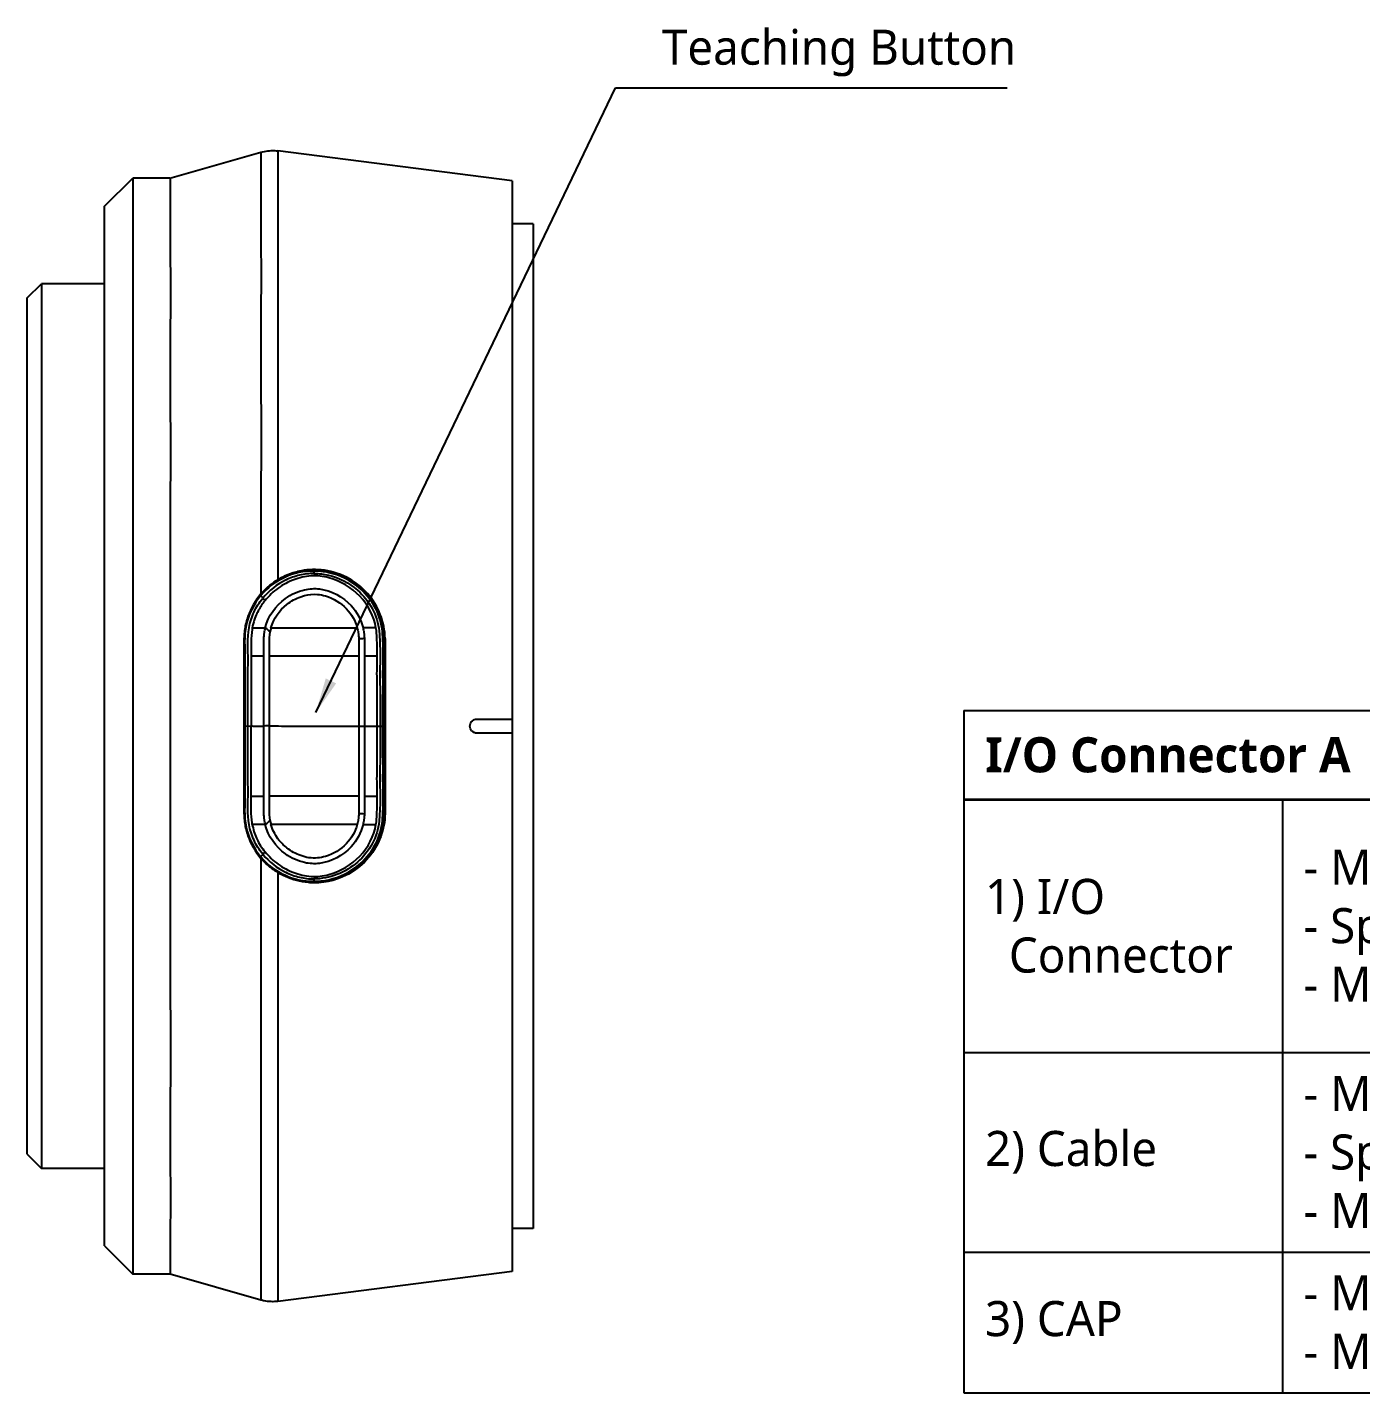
# Model space of a CAD drawing. Header units: millimetres. Extents: x 0 to 4378, y 0 to 2376.
# Drawn here: x 3601.5 to 3696.4, y 91.6 to 188.8 of the extents above; entities that cross this region are included whole.
import ezdxf

# ---------------------------------------------------------------- set-up
doc = ezdxf.new("R2010")
doc.units = ezdxf.units.MM
doc.header["$LTSCALE"] = 0.2
doc.styles.add('Rainbow-2.5 Style', font='malgunsl.ttf')
doc.dimstyles.new('Rainbow-2.5 Style$7', dxfattribs={"dimtxt": 2.5, "dimasz": 2.5, "dimexe": 1, "dimexo": 1, "dimgap": 1, "dimtad": 1, "dimdsep": 46, "dimtxsty": 'Rainbow-2.5 Style', "dimcen": 0, "dimclrd": 251, "dimclre": 251, "dimclrt": 7, "dimazin": 3, "dimtp": 0.1, "dimtm": 0.1, "dimtfac": 0.71, "dimtmove": 0, "dimatfit": 3, "dimfxl": 1, "dimlwd": -1, "dimlwe": -1, "dimarcsym": 1})

# ---------------------------------------------------------------- blocks, each defined once
blk = doc.blocks.new('*T130')
at = {"color": 251, "transparency": 16777216}
for p, q in [((0, 0), (101.383, 0)), ((0, 0), (0, -48.551)), ((101.383, 0), (101.383, -48.551)), ((0, -6.311), (101.383, -6.311)), ((0, -6.356), (101.383, -6.356)), ((22.661, -6.356), (22.661, -48.551)), ((0, -24.335), (101.383, -24.335)), ((0, -38.554), (101.383, -38.554)), ((0, -48.551), (101.383, -48.551))]:
    blk.add_line(p, q, dxfattribs=at)
at = {"transparency": 16777216, "char_height": 2.5, "attachment_point": 4, "style": 'Rainbow-2.5 Style'}
for s, insert, width in [('{\\fMalgun Gothic|b1|i0|c129|p50;\\C3;I/O Connector A}', (1.5, -3.167), 98.38341), ('- M12xP0.5 female circular connector, 12pin\\P- Spec : SW-10W-12(R)\\P- Maker : Sam Woo Electronics', (24.161, -15.334), 75.72229), ('1) I/O\\P  Connector', (1.5, -15.334), 19.66112), ('- M12xP0.5 male circular connector, 12pin\\P- Spec : SW-10W-12(P)\\P- Maker : Sam Woo Electronics', (24.161, -31.445), 75.72229), ('2) Cable', (1.5, -31.445), 19.66112), ('- M12 knurling cap\\P- Maker : Rainbow-Robotics', (24.161, -43.552), 75.72229), ('3) CAP', (1.5, -43.552), 19.66112)]:
    blk.add_mtext(s, dxfattribs=dict(at, insert=insert, width=width))
blk = doc.blocks.new('A$Ca39800c7')
for p, q in [((-25.848, 74.75), (-19.37, 76.601)), ((-18.166, 76.69), (-18.166, 76.69)), ((-1.5, 74.567), (-18.166, 76.69)), ((-30.5, 72.75), (-28.5, 74.75)), ((-28.5, 74.75), (-28.5, -3.25)), ((-25.848, 74.75), (-28.5, 74.75)), ((-1.5, 74.567), (-1.5, 36.25)), ((-30.5, -1.25), (-30.5, 72.75)), ((0, 71.5), (-1.5, 71.5)), ((0, 71.5), (0, 0)), ((-36, 66.225), (-35, 67.225)), ((-35, 67.225), (-35, 4.275)), ((-30.5, 67.225), (-35, 67.225)), ((-36, 5.275), (-36, 66.225)), ((-18.166, 62.679), (-18.166, 62.679)), ((-18.166, 49.736), (-18.166, 49.736)), ((-15.615, 46.79), (-15.615, 46.622)), ((-10.538, 41.978), (-10.538, 35.84)), ((-4, 36.25), (-1.5, 36.25)), ((-1.5, 36.25), (-1.5, 35.25)), ((-10.538, 35.84), (-10.538, 29.522)), ((-1.5, 35.25), (-4, 35.25)), ((-1.5, 35.25), (-1.5, -3.067)), ((-18.166, 25.294), (-18.166, 25.294)), ((-18.166, 24.893), (-18.166, 24.893)), ((-18.166, 24.891), (-18.166, 24.891)), ((-15.615, 24.873), (-15.615, 24.705)), ((-18.166, 21.764), (-18.166, 21.764)), ((-18.166, 12.32), (-18.166, 12.32)), ((-18.166, 8.821), (-18.166, 8.821)), ((-18.166, 8.191), (-18.166, 8.191)), ((-36, 5.275), (-35, 4.275)), ((-30.5, 4.275), (-35, 4.275)), ((-18.166, 2.903), (-18.166, 2.903)), ((0, 0), (-1.5, 0)), ((-30.5, -1.25), (-28.5, -3.25)), ((-25.841, -3.25), (-28.5, -3.25)), ((-19.37, -5.099), (-25.841, -3.25)), ((-1.5, -3.067), (-18.166, -5.19))]:
    blk.add_line(p, q)
for centre, radius, start, end in [((-15.588, 42.1), 1, 140.34188, 140.34432), ((-15.588, 42.1), 0.784, 125.45606, 125.45935), ((-12.538, 39.1), 1.5, 85.11753, 85.12943), ((-17, 37.75), 5.7, 323.65361, 323.65995), ((-12.538, 32.4), 1.5, 274.87136, 274.88332), ((-15.588, 29.4), 1, 220.06739, 220.06983), ((-15.588, 29.4), 0.784, 235.24185, 235.24516)]:
    blk.add_arc(centre, radius, start, end)
for centre, major_axis, ratio, start_param, end_param in [((-19.012, 42.671), (-0.32, 0.245), 0.075438, 3.612818, 4.930109), ((-13.89, 42.313), (-4.846, -0.478), 0.710711, 6.022517, 6.101881), ((-12.092, 42.043), (0.358, 0.027), 0.131782, 3.604181, 4.930859), ((-13.449, 42.736), (-9.199, 0), 0.000256, 4.463745, 4.565677), ((-10.483, 35.681), (0.185, -41.488), 0.036589, 4.559242, 4.590015), ((-13.343, 40.724), (9.195, 0.003), 0.001532, 1.32558, 1.425488), ((-19.082, 35.76), (0.357, 0.005), 0.003776, 0.498716, 1.824805), ((-12.097, 35.757), (-0.355, 0), 0.003264, 0.504073, 1.825381), ((-10.498, 35.807), (-0.183, -41.434), 0.03628, 4.834741, 4.865555), ((-13.343, 30.771), (-9.195, 0.003), 0.001532, 1.716105, 1.816012), ((-12.092, 29.455), (-0.358, 0.024), 0.119275, 4.493179, 5.819857), ((-19.004, 28.813), (0.316, 0.251), 0.0374, 4.493693, 5.810616), ((-13.89, 29.182), (-4.846, 0.478), 0.710711, 0.181304, 0.260667), ((-13.449, 28.759), (-9.199, 0), 0.000256, 1.717508, 1.81944)]:
    blk.add_ellipse(centre, major_axis=major_axis, ratio=ratio, start_param=start_param, end_param=end_param)
for points, knots in [([(-19.37, 76.599), (-19.055, 76.689), (-18.721, 76.727), (-18.318, 76.707), (-18.242, 76.7), (-18.166, 76.69)], [0, 0, 0, 0, 0.0981981, 0.0981981, 0.1210621, 0.1210621, 0.1210621, 0.1210621]), ([(-19.37, 76.601), (-19.37, 76.601), (-19.37, 76.598), (-19.37, 76.593), (-19.37, 76.578), (-19.37, 76.544), (-19.37, 76.495), (-19.369, 76.212), (-19.368, 75.393), (-19.369, 74.661), (-19.369, 74.474), (-19.369, 74.292), (-19.369, 74.121), (-19.369, 73.551), (-19.37, 72.985), (-19.37, 72.511), (-19.37, 71.945), (-19.37, 71.515), (-19.37, 71.307), (-19.368, 69.787), (-19.368, 68.506), (-19.367, 67.9), (-19.367, 67.716), (-19.367, 67.59), (-19.367, 67.527), (-19.368, 67.054), (-19.368, 66.339), (-19.369, 65.315), (-19.37, 63.987), (-19.37, 63.134), (-19.37, 62.898), (-19.37, 62.768), (-19.37, 62.637), (-19.37, 62.506), (-19.369, 60.935), (-19.368, 59.264), (-19.368, 57.524), (-19.367, 55.974), (-19.368, 53.999), (-19.369, 51.576), (-19.369, 50.783), (-19.369, 49.72), (-19.369, 48.383), (-19.369, 47.443), (-19.37, 46.367), (-19.369, 45.161)], [-0.5075968, -0.5075968, -0.5075968, -0.5075968, -0.5, -0.5, -0.5, -0.4848641, -0.4848641, -0.4848641, -0.3973591, -0.3973591, -0.3973591, -0.375, -0.375, -0.375, -0.3465594, -0.3465594, -0.3465594, -0.3125, -0.3125, -0.3125, -0.2645883, -0.2645883, -0.2645883, -0.25, -0.25, -0.25, -0.21875, -0.21875, -0.21875, -0.1875, -0.1875, -0.1875, -0.1826751, -0.1826751, -0.1826751, -0.125, -0.125, -0.125, -0.0625, -0.0625, -0.0625, -0.0258077, -0.0258077, -0.0258077, 0, 0, 0, 0]), ([(-18.166, 76.69), (-18.166, 76.69), (-18.166, 76.687), (-18.166, 76.682), (-18.166, 76.637), (-18.166, 76.401), (-18.166, 75.976), (-18.166, 75.551), (-18.166, 74.934), (-18.166, 74.148), (-18.166, 73.362), (-18.166, 72.404), (-18.166, 71.271), (-18.166, 70.137), (-18.166, 68.827), (-18.166, 67.389), (-18.166, 65.951), (-18.166, 64.374), (-18.166, 62.657), (-18.166, 60.94), (-18.166, 59.081), (-18.166, 57.148), (-18.166, 53.754), (-18.166, 50.05), (-18.166, 46.174)], [-0.5034941, -0.5034941, -0.5034941, -0.5034941, -0.4959406, -0.4959406, -0.4959406, -0.4320026, -0.4320026, -0.4320026, -0.3680646, -0.3680646, -0.3680646, -0.3041266, -0.3041266, -0.3041266, -0.2401886, -0.2401886, -0.2401886, -0.1762506, -0.1762506, -0.1762506, -0.1123126, -0.1123126, -0.1123126, 0, 0, 0, 0]), ([(-25.848, 74.75), (-25.847, 74.75), (-25.844, 74.736), (-25.839, 74.669), (-25.84, 74.599), (-25.835, 74.428), (-25.832, 74.342), (-25.825, 74.001), (-25.822, 73.676), (-25.825, 72.927), (-25.829, 72.529), (-25.838, 71.611), (-25.842, 71.09), (-25.835, 69.733), (-25.821, 68.854), (-25.812, 67.306), (-25.811, 66.703), (-25.816, 65.081), (-25.826, 64.021), (-25.846, 61.014), (-25.828, 58.964), (-25.808, 54.286), (-25.829, 51.645), (-25.841, 47.89), (-25.84, 46.879), (-25.839, 44.135), (-25.84, 42.382), (-25.84, 40.105), (-25.84, 39.597), (-25.84, 38.481), (-25.84, 37.874), (-25.84, 36.614), (-25.841, 35.961), (-25.841, 34.911), (-25.841, 34.515), (-25.84, 33.975), (-25.84, 33.832), (-25.84, 32.33), (-25.833, 30.974), (-25.815, 25.304), (-25.855, 21.132), (-25.824, 15.939), (-25.815, 14.643), (-25.811, 12.598), (-25.813, 11.821), (-25.826, 8.905), (-25.846, 6.941), (-25.823, 3.978), (-25.812, 2.87), (-25.816, 0.914), (-25.831, 0.069), (-25.844, -1.285), (-25.839, -1.815), (-25.839, -2.508), (-25.84, -2.733), (-25.84, -3.066), (-25.839, -3.173), (-25.841, -3.24), (-25.841, -3.25), (-25.841, -3.25)], [-18.187613, -18.187613, -18.187613, -18.187613, -18.013356, -18.013356, -17.752865, -17.752865, -17.569307, -17.569307, -17.129255, -17.129255, -16.762146, -16.762146, -16.387459, -16.387459, -15.882593, -15.882593, -15.586977, -15.586977, -15.126345, -15.126345, -14.357922, -14.357922, -13.491729, -13.491729, -13.178557, -13.178557, -12.649887, -12.649887, -12.498415, -12.498415, -12.318089, -12.318089, -12.124815, -12.124815, -12.007373, -12.007373, -11.964756, -11.964756, -11.555527, -11.555527, -10.242526, -10.242526, -9.787003, -9.787003, -9.494757, -9.494757, -8.658648, -8.658648, -8.069674, -8.069674, -7.481399, -7.481399, -6.943069, -6.943069, -6.570845, -6.570845, -6.198458, -6.198458, -6.048973, -6.048973, -6.048973, -6.048973]), ([(-15.615, 46.79), (-16.332, 46.791), (-17.044, 46.632), (-17.682, 46.339), (-18.32, 46.046), (-18.904, 45.611), (-19.374, 45.056)], [-96.425052, -96.425052, -96.425052, -96.425052, -94.283051, -94.283051, -94.283051, -92.14105, -92.14105, -92.14105, -92.14105]), ([(-10.538, 41.978), (-10.549, 42.564), (-10.663, 43.145), (-11.09, 44.241), (-11.399, 44.748), (-12.209, 45.665), (-12.715, 46.056), (-13.847, 46.632), (-14.46, 46.809), (-15.63, 46.921), (-16.171, 46.885), (-17.214, 46.648), (-17.712, 46.447), (-18.166, 46.174)], [-1.063022, -1.063022, -1.063022, -1.063022, -0.884806, -0.884806, -0.707382, -0.707382, -0.517464, -0.517464, -0.327347, -0.327347, -0.164239, -0.164239, -0.000391, -0.000391, -0.000391, -0.000391]), ([(-10.713, 43.019), (-10.766, 43.28), (-10.841, 43.536), (-11.205, 44.394), (-11.585, 44.948), (-12.994, 46.345), (-14.302, 46.9), (-15.63, 46.889), (-16.01, 46.886), (-16.39, 46.839), (-16.761, 46.751)], [-6.828206, -6.828206, -6.828206, -6.828206, -6.019079, -6.019079, -4.012719, -4.012719, 0, 0, 0, 1.155097, 1.155097, 1.155097, 1.155097]), ([(-10.686, 35.755), (-10.686, 36.332), (-10.687, 36.999), (-10.686, 37.665), (-10.686, 37.754), (-10.685, 38.245), (-10.681, 38.735), (-10.697, 40.118), (-10.642, 41.012), (-10.686, 41.897), (-10.699, 42.156), (-10.721, 42.415), (-10.904, 43.81), (-11.528, 44.871), (-13.022, 46.136), (-14.099, 46.665), (-15.256, 46.79), (-15.615, 46.79)], [-110.190469, -110.190469, -110.190469, -110.190469, -108.47688, -108.211247, -108.211247, -108.211247, -106.754335, -106.754335, -104.09027, -104.09027, -104.09027, -103.311035, -103.311035, -99.867736, -99.867736, -97.495612, -96.425052, -96.425052, -96.425052, -96.425052]), ([(-18.166, 46.174), (-18.218, 46.143), (-18.273, 46.108), (-18.386, 46.035), (-18.44, 45.998), (-18.599, 45.884), (-18.703, 45.804), (-19.09, 45.478), (-19.288, 45.255), (-19.369, 45.161)], [-0.06400045, -0.06400045, -0.06400045, -0.06400045, -0.05698624, -0.05698624, -0.05040221, -0.05040221, -0.03728617, -0.03728617, -0.00001779, -0.00001779, -0.00001779, -0.00001779]), ([(-15.615, 46.622), (-15.956, 46.62), (-16.296, 46.573), (-16.626, 46.493), (-16.963, 46.412), (-17.289, 46.297), (-17.597, 46.15), (-17.603, 46.147), (-17.608, 46.145), (-17.614, 46.142), (-18.228, 45.845), (-18.787, 45.402), (-19.235, 44.861)], [-41.323422, -41.323422, -41.323422, -41.323422, -40.272392, -40.272392, -40.272392, -39.2015, -39.2015, -39.2015, -39.181422, -39.181422, -39.181422, -37.039421, -37.039421, -37.039421, -37.039421]), ([(-11.187, 42.738), (-11.327, 43.578), (-11.741, 44.372), (-12.929, 45.62), (-13.702, 46.075), (-14.949, 46.421), (-15.38, 46.478), (-16.226, 46.416), (-16.643, 46.311), (-17.432, 46.02), (-17.803, 45.824), (-18.487, 45.325), (-18.8, 45.027), (-19.072, 44.698)], [20.788547, 20.788547, 20.788547, 20.788547, 23.444982, 23.444982, 26.101901, 26.101901, 27.43036, 27.43036, 28.758819, 28.758819, 30.087278, 30.087278, 31.415738, 31.415738, 31.415738, 31.415738]), ([(-15.615, 46.622), (-15.608, 46.622), (-15.602, 46.622), (-15.596, 46.622), (-15.248, 46.62), (-14.898, 46.575), (-14.556, 46.492), (-13.804, 46.31), (-13.096, 45.941), (-12.512, 45.434), (-12.509, 45.43), (-12.505, 45.427), (-12.501, 45.423), (-11.654, 44.682), (-11.071, 43.634), (-10.96, 42.525), (-10.96, 42.521), (-10.959, 42.517), (-10.959, 42.514), (-10.904, 41.96), (-10.893, 41.403), (-10.894, 40.843), (-10.895, 40.281), (-10.908, 39.717), (-10.902, 39.153), (-10.897, 38.586), (-10.897, 38.018), (-10.897, 37.449), (-10.897, 36.884), (-10.896, 36.319), (-10.896, 35.755)], [-13.766731, -13.766731, -13.766731, -13.766731, -13.746995, -13.746995, -13.746995, -12.677572, -12.677572, -12.677572, -10.325221, -10.325221, -10.325221, -10.30933, -10.30933, -10.30933, -6.88347, -6.88347, -6.88347, -6.871665, -6.871665, -6.871665, -5.161042, -5.161042, -5.161042, -3.441356, -3.441356, -3.441356, -1.714274, -1.714274, -1.714274, 0, 0, 0, 0]), ([(-19.374, 45.056), (-19.893, 44.445), (-20.252, 43.704), (-20.596, 42.144), (-20.508, 41.344), (-20.526, 39.756), (-20.528, 38.159), (-20.527, 36.555), (-20.527, 35.754)], [-92.14105, -92.14105, -92.14105, -92.14105, -89.768052, -89.768052, -87.395054, -87.395054, -85.022055, -82.649057, -82.649057, -82.649057, -82.649057]), ([(-19.369, 45.161), (-19.779, 44.688), (-20.094, 44.143), (-20.404, 43.26), (-20.478, 42.958), (-20.548, 42.498), (-20.564, 42.343), (-20.582, 42.026), (-20.579, 41.924), (-20.58, 41.724)], [-0.4608596, -0.4608596, -0.4608596, -0.4608596, -0.2319778, -0.2319778, -0.1176594, -0.1176594, -0.0605125, -0.0605125, -0.000004, -0.000004, -0.000004, -0.000004]), ([(-20.298, 35.761), (-20.298, 36.542), (-20.297, 37.322), (-20.296, 38.101), (-20.296, 38.881), (-20.295, 39.659), (-20.291, 40.434), (-20.291, 40.437), (-20.291, 40.44), (-20.291, 40.444), (-20.287, 41.215), (-20.35, 41.988), (-20.219, 42.749), (-20.218, 42.754), (-20.217, 42.76), (-20.216, 42.765), (-20.149, 43.147), (-20.028, 43.521), (-19.862, 43.875), (-19.697, 44.228), (-19.49, 44.564), (-19.235, 44.861)], [27.547428, 27.547428, 27.547428, 27.547428, 29.915632, 29.915632, 29.915632, 32.28311, 32.28311, 32.28311, 32.293424, 32.293424, 32.293424, 34.650769, 34.650769, 34.650769, 34.666423, 34.666423, 34.666423, 35.852922, 35.852922, 35.852922, 37.039421, 37.039421, 37.039421, 37.039421]), ([(-19.066, 42.747), (-18.88, 43.594), (-18.318, 44.325), (-17.627, 44.832), (-17.221, 45.13), (-16.753, 45.35), (-16.262, 45.459), (-15.916, 45.537), (-15.56, 45.559), (-15.206, 45.514), (-14.351, 45.405), (-13.546, 44.965), (-12.958, 44.334), (-12.539, 43.886), (-12.245, 43.33), (-12.105, 42.738)], [6.83821, 6.83821, 6.83821, 6.83821, 9.362067, 9.362067, 9.362067, 10.842339, 10.842339, 10.842339, 11.887217, 11.887217, 11.887217, 14.411544, 14.411544, 14.411544, 16.204654, 16.204654, 16.204654, 16.204654]), ([(-18.66, 42.739), (-18.484, 43.4), (-18.057, 43.988), (-17.52, 44.415), (-17.227, 44.648), (-16.895, 44.837), (-16.543, 44.963), (-16.451, 44.996), (-16.357, 45.024), (-16.263, 45.048)], [7.141582, 7.141582, 7.141582, 7.141582, 9.362054, 9.362054, 9.362054, 10.573628, 10.573628, 10.573628, 10.889931, 10.889931, 10.889931, 10.889931]), ([(-16.263, 45.048), (-15.966, 45.125), (-15.657, 45.154), (-15.153, 45.11), (-14.961, 45.073), (-14.773, 45.017)], [10.889931, 10.889931, 10.889931, 10.889931, 11.886462, 11.886462, 12.517617, 12.517617, 12.517617, 12.517617]), ([(-14.773, 45.017), (-14.212, 44.851), (-13.696, 44.524), (-12.92, 43.722), (-12.655, 43.247), (-12.518, 42.738)], [12.517617, 12.517617, 12.517617, 12.517617, 14.410588, 14.410588, 16.122649, 16.122649, 16.122649, 16.122649]), ([(-19.072, 44.698), (-19.105, 44.662), (-19.137, 44.624), (-19.202, 44.538), (-19.24, 44.486), (-19.323, 44.37), (-19.377, 44.289), (-19.469, 44.138), (-19.503, 44.077), (-19.578, 43.938), (-19.619, 43.857), (-19.788, 43.496), (-19.922, 43.138), (-19.99, 42.738)], [0, 0, 0, 0, 0.0146911, 0.0146911, 0.0270405, 0.0270405, 0.0580232, 0.0580232, 0.077436, 0.077436, 0.1037284, 0.1037284, 0.1923821, 0.1923821, 0.1923821, 0.1923821]), ([(-10.713, 43.019), (-10.674, 42.826), (-10.646, 42.63), (-10.606, 42.238), (-10.593, 42.041), (-10.584, 41.844)], [0, 0, 0, 0, 0.0591657, 0.0591657, 0.1183326, 0.1183326, 0.1183326, 0.1183326]), ([(-19.99, 42.738), (-19.995, 42.705), (-20, 42.671), (-20.005, 42.637), (-20.045, 42.34), (-20.065, 42.041), (-20.07, 41.741), (-20.075, 41.406), (-20.073, 41.073), (-20.069, 40.738)], [33.655801, 33.655801, 33.655801, 33.655801, 33.760716, 33.760716, 33.760716, 34.688162, 34.688162, 34.688162, 35.720545, 35.720545, 35.720545, 35.720545]), ([(-19.178, 40.738), (-19.178, 40.831), (-19.178, 40.923), (-19.177, 41.016), (-19.177, 41.035), (-19.177, 41.054), (-19.176, 41.073), (-19.176, 41.184), (-19.175, 41.296), (-19.173, 41.407), (-19.171, 41.519), (-19.169, 41.63), (-19.167, 41.741), (-19.164, 41.853), (-19.162, 41.964), (-19.155, 42.074), (-19.148, 42.186), (-19.137, 42.297), (-19.122, 42.407), (-19.108, 42.519), (-19.089, 42.629), (-19.066, 42.747)], [4.856578, 4.856578, 4.856578, 4.856578, 5.128657, 5.128657, 5.128657, 5.185049, 5.185049, 5.185049, 5.513346, 5.513346, 5.513346, 5.841966, 5.841966, 5.841966, 6.171736, 6.171736, 6.171736, 6.503514, 6.503514, 6.503514, 6.83821, 6.83821, 6.83821, 6.83821]), ([(-18.77, 40.738), (-18.77, 40.759), (-18.77, 40.779), (-18.772, 41.355), (-18.79, 41.912), (-18.718, 42.464)], [5.06648, 5.06648, 5.06648, 5.06648, 5.128657, 5.128657, 6.83821, 6.83821, 6.83821, 6.83821]), ([(-18.66, 42.739), (-18.456, 42.738), (-18.252, 42.738), (-18.046, 42.738), (-17.231, 42.738), (-16.396, 42.738), (-15.564, 42.738), (-15.55, 42.738), (-15.536, 42.738), (-15.522, 42.738), (-14.676, 42.738), (-13.834, 42.738), (-13.032, 42.738), (-12.858, 42.738), (-12.687, 42.738), (-12.518, 42.738)], [-8.25646, -8.25646, -8.25646, -8.25646, -7.624618, -7.624618, -7.624618, -5.1247, -5.1247, -5.1247, -5.082989, -5.082989, -5.082989, -2.541442, -2.541442, -2.541442, -1.992945, -1.992945, -1.992945, -1.992945]), ([(-12.518, 42.738), (-12.489, 42.63), (-12.465, 42.519), (-12.448, 42.408), (-12.431, 42.298), (-12.42, 42.187), (-12.414, 42.075), (-12.413, 42.05), (-12.412, 42.024), (-12.411, 41.998)], [16.1226828, 16.1226828, 16.1226828, 16.1226828, 16.4885012, 16.4885012, 16.4885012, 16.8511653, 16.8511653, 16.8511653, 16.9347143, 16.9347143, 16.9347143, 16.9347143]), ([(-12.411, 41.998), (-12.412, 41.811), (-12.411, 41.543), (-12.411, 41.154), (-12.41, 40.942), (-12.411, 40.738)], [0, 0, 0, 0, 0.0569111, 0.0569111, 0.1273668, 0.1273668, 0.1273668, 0.1273668]), ([(-12.105, 42.738), (-12.079, 42.629), (-12.059, 42.519), (-12.044, 42.408), (-12.028, 42.298), (-12.018, 42.187), (-12.014, 42.075), (-12.012, 42.051), (-12.012, 42.027), (-12.011, 42.003)], [16.2046565, 16.2046565, 16.2046565, 16.2046565, 16.5350251, 16.5350251, 16.5350251, 16.8635253, 16.8635253, 16.8635253, 16.9347143, 16.9347143, 16.9347143, 16.9347143]), ([(-10.584, 29.648), (-10.561, 31.681), (-10.592, 33.714), (-10.596, 37.992), (-10.561, 39.82), (-10.584, 41.844)], [-1.156807, -1.156807, -1.156807, -1.156807, -0.607264, -0.607264, 0, 0, 0, 0]), ([(-20.58, 41.724), (-20.58, 39.73), (-20.58, 37.735), (-20.58, 33.753), (-20.58, 31.767), (-20.58, 29.776)], [0, 0, 0, 0, 0.604975, 0.604975, 1.212492, 1.212492, 1.212492, 1.212492]), ([(-20.069, 40.738), (-20.06, 39.914), (-20.065, 39.087), (-20.066, 37.428), (-20.067, 36.597), (-20.069, 35.767)], [35.720723, 35.720723, 35.720723, 35.720723, 38.259702, 38.259702, 40.798705, 40.798705, 40.798705, 40.798705]), ([(-19.172, 35.761), (-19.172, 36.588), (-19.17, 37.42), (-19.17, 38.666), (-19.169, 39.09), (-19.173, 39.912), (-19.177, 40.325), (-19.178, 40.738)], [-0.4980541, -0.4980541, -0.4980541, -0.4980541, -0.2482966, -0.2482966, -0.1249533, -0.1249533, -0.0001115, -0.0001115, -0.0001115, -0.0001115]), ([(-12.411, 40.738), (-12.894, 40.739), (-13.385, 40.739), (-13.884, 40.739), (-14.452, 40.739), (-15.032, 40.739), (-15.62, 40.739), (-16.437, 40.739), (-17.273, 40.739), (-18.13, 40.739), (-18.342, 40.739), (-18.555, 40.738), (-18.77, 40.738)], [1.942734, 1.942734, 1.942734, 1.942734, 3.510907, 3.510907, 3.510907, 5.294969, 5.294969, 5.294969, 7.771433, 7.771433, 7.771433, 8.384461, 8.384461, 8.384461, 8.384461]), ([(-18.769, 35.765), (-18.769, 36.326), (-18.768, 36.887), (-18.768, 37.447), (-18.768, 38.007), (-18.767, 38.567), (-18.768, 39.126), (-18.768, 39.665), (-18.768, 40.202), (-18.77, 40.738)], [0, 0, 0, 0, 1.709554, 1.709554, 1.709554, 3.419104, 3.419104, 3.419104, 5.066451, 5.066451, 5.066451, 5.066451]), ([(-12.012, 40.738), (-12.011, 40.325), (-12.011, 39.911), (-12.01, 39.084), (-12.01, 38.668), (-12.008, 37.421), (-12.007, 36.588), (-12.007, 35.756)], [-0.5003967, -0.5003967, -0.5003967, -0.5003967, -0.3749442, -0.3749442, -0.2498089, -0.2498089, 0, 0, 0, 0]), ([(-11.106, 35.755), (-11.106, 36.307), (-11.109, 36.859), (-11.109, 37.411), (-11.109, 37.963), (-11.107, 38.515), (-11.111, 39.067), (-11.116, 39.625), (-11.108, 40.182), (-11.111, 40.738)], [13.589461, 13.589461, 13.589461, 13.589461, 15.291102, 15.291102, 15.291102, 16.992719, 16.992719, 16.992719, 18.712231, 18.712231, 18.712231, 18.712231]), ([(-4, 35.25), (-4.063, 35.25), (-4.129, 35.262), (-4.252, 35.313), (-4.309, 35.352), (-4.398, 35.44), (-4.436, 35.497), (-4.487, 35.62), (-4.5, 35.687), (-4.5, 35.813), (-4.487, 35.88), (-4.436, 36.003), (-4.398, 36.06), (-4.309, 36.148), (-4.252, 36.187), (-4.129, 36.238), (-4.063, 36.25), (-4, 36.25)], [0.1511512, 0.1511512, 0.1511512, 0.1511512, 0.1700527, 0.1700527, 0.1890362, 0.1890362, 0.2079284, 0.2079284, 0.2268206, 0.2268206, 0.2457128, 0.2457128, 0.264605, 0.264605, 0.2835884, 0.2835884, 0.3024899, 0.3024899, 0.3024899, 0.3024899]), ([(-20.527, 35.747), (-20.527, 35.745), (-20.527, 34.942), (-20.528, 33.336), (-20.526, 31.739), (-20.508, 30.151), (-20.596, 29.351), (-20.252, 27.791), (-19.893, 27.05), (-19.373, 26.439)], [-137.742306, -137.742306, -137.742306, -137.742306, -137.735239, -135.362241, -132.989243, -132.989243, -130.616244, -130.616244, -128.243246, -128.243246, -128.243246, -128.243246]), ([(-19.235, 26.634), (-19.487, 26.936), (-19.698, 27.268), (-19.864, 27.623), (-20.029, 27.978), (-20.149, 28.354), (-20.216, 28.737), (-20.351, 29.504), (-20.286, 30.284), (-20.291, 31.061), (-20.295, 31.836), (-20.296, 32.614), (-20.297, 33.393), (-20.297, 33.398), (-20.297, 33.403), (-20.297, 33.408), (-20.298, 34.182), (-20.297, 34.958), (-20.298, 35.734), (-20.298, 35.743), (-20.298, 35.752), (-20.298, 35.761)], [-37.039421, -37.039421, -37.039421, -37.039421, -35.852961, -35.852961, -35.852961, -34.66644, -34.66644, -34.66644, -32.296832, -32.296832, -32.296832, -29.935323, -29.935323, -29.935323, -29.920458, -29.920458, -29.920458, -27.574383, -27.574383, -27.574383, -27.547428, -27.547428, -27.547428, -27.547428]), ([(-20.069, 35.767), (-19.968, 35.761), (-19.868, 35.757), (-19.767, 35.754), (-19.631, 35.751), (-19.495, 35.751), (-19.359, 35.754), (-19.296, 35.756), (-19.234, 35.758), (-19.172, 35.761)], [-1.0896743, -1.0896743, -1.0896743, -1.0896743, -0.7634499, -0.7634499, -0.7634499, -0.3184296, -0.3184296, -0.3184296, -0.1133023, -0.1133023, -0.1133023, -0.1133023]), ([(-20.069, 30.756), (-20.06, 31.588), (-20.065, 32.421), (-20.066, 34.092), (-20.067, 34.93), (-20.069, 35.767)], [35.720722, 35.720722, 35.720722, 35.720722, 38.259702, 38.259702, 40.798702, 40.798702, 40.798702, 40.798702]), ([(-19.178, 30.756), (-19.177, 31.171), (-19.173, 31.587), (-19.169, 32.418), (-19.17, 32.842), (-19.17, 34.089), (-19.171, 34.925), (-19.172, 35.761)], [-0.4984902, -0.4984902, -0.4984902, -0.4984902, -0.3746356, -0.3746356, -0.2508217, -0.2508217, -0.0000001, -0.0000001, -0.0000001, -0.0000001]), ([(-18.77, 30.756), (-18.768, 31.298), (-18.768, 31.842), (-18.768, 32.386), (-18.767, 33.51), (-18.769, 34.638), (-18.769, 35.765)], [-5.096168, -5.096168, -5.096168, -5.096168, -3.432831, -3.432831, -3.432831, 0, 0, 0, 0]), ([(-18.769, 35.765), (-18.19, 35.76), (-17.62, 35.757), (-17.059, 35.754), (-15.602, 35.748), (-14.205, 35.75), (-12.868, 35.755), (-12.714, 35.755), (-12.56, 35.756), (-12.408, 35.756)], [0.073579, 0.073579, 0.073579, 0.073579, 1.773456, 1.773456, 1.773456, 6.187837, 6.187837, 6.187837, 6.697304, 6.697304, 6.697304, 6.697304]), ([(-10.896, 35.755), (-10.9, 34.619), (-10.893, 33.484), (-10.913, 31.222), (-10.848, 30.095), (-11.072, 27.859), (-11.657, 26.807), (-13.363, 25.321), (-14.489, 24.874), (-15.615, 24.873)], [0, 0, 0, 0, 3.441683, 3.441683, 6.883366, 6.883366, 10.325049, 10.325049, 13.766731, 13.766731, 13.766731, 13.766731]), ([(-15.615, 24.705), (-15.256, 24.705), (-14.098, 24.83), (-13.022, 25.359), (-11.528, 26.623), (-10.904, 27.685), (-10.721, 29.08), (-10.699, 29.338), (-10.686, 29.597), (-10.642, 30.483), (-10.697, 31.377), (-10.681, 32.76), (-10.685, 33.25), (-10.686, 33.74), (-10.686, 33.83), (-10.687, 34.498), (-10.686, 35.17), (-10.686, 35.752), (-10.686, 35.755)], [-123.959245, -123.959245, -123.959245, -123.959245, -122.889524, -120.519259, -120.519259, -117.078659, -117.078659, -116.300035, -116.300035, -116.300035, -113.638059, -113.638059, -112.182288, -112.182288, -112.182288, -111.916864, -110.197458, -110.190469, -110.190469, -110.190469, -110.190469]), ([(-12.007, 35.756), (-12.007, 34.92), (-12.008, 34.085), (-12.009, 33.043), (-12.01, 32.835), (-12.01, 32.47), (-12.01, 32.314), (-12.011, 31.69), (-12.011, 31.223), (-12.012, 30.756)], [-0.5013435, -0.5013435, -0.5013435, -0.5013435, -0.2507469, -0.2507469, -0.1880948, -0.1880948, -0.1410476, -0.1410476, -0.0000391, -0.0000391, -0.0000391, -0.0000391]), ([(-11.111, 30.756), (-11.108, 31.313), (-11.116, 31.87), (-11.111, 32.428), (-11.107, 32.979), (-11.109, 33.532), (-11.109, 34.084), (-11.109, 34.636), (-11.106, 35.188), (-11.106, 35.74), (-11.106, 35.745), (-11.106, 35.75), (-11.106, 35.755)], [-18.712231, -18.712231, -18.712231, -18.712231, -16.997643, -16.997643, -16.997643, -15.300899, -15.300899, -15.300899, -13.604104, -13.604104, -13.604104, -13.589461, -13.589461, -13.589461, -13.589461]), ([(-19.99, 28.757), (-19.995, 28.79), (-20, 28.824), (-20.005, 28.857), (-20.045, 29.155), (-20.065, 29.454), (-20.071, 29.752), (-20.077, 30.085), (-20.073, 30.422), (-20.069, 30.756)], [33.655801, 33.655801, 33.655801, 33.655801, 33.760753, 33.760753, 33.760753, 34.688313, 34.688313, 34.688313, 35.720545, 35.720545, 35.720545, 35.720545]), ([(-19.066, 28.747), (-19.089, 28.866), (-19.108, 28.976), (-19.122, 29.087), (-19.137, 29.198), (-19.148, 29.309), (-19.155, 29.42), (-19.162, 29.531), (-19.164, 29.642), (-19.167, 29.754), (-19.169, 29.865), (-19.171, 29.976), (-19.173, 30.087), (-19.175, 30.199), (-19.176, 30.31), (-19.176, 30.422), (-19.177, 30.443), (-19.177, 30.464), (-19.177, 30.486), (-19.178, 30.576), (-19.178, 30.666), (-19.178, 30.756)], [-6.865662, -6.865662, -6.865662, -6.865662, -6.53091, -6.53091, -6.53091, -6.199058, -6.199058, -6.199058, -5.869205, -5.869205, -5.869205, -5.540502, -5.540502, -5.540502, -5.212131, -5.212131, -5.212131, -5.149247, -5.149247, -5.149247, -4.883582, -4.883582, -4.883582, -4.883582]), ([(-18.718, 29.031), (-18.79, 29.585), (-18.772, 30.145), (-18.77, 30.722), (-18.77, 30.739), (-18.77, 30.756)], [-6.865662, -6.865662, -6.865662, -6.865662, -5.149247, -5.149247, -5.096195, -5.096195, -5.096195, -5.096195]), ([(-12.411, 30.756), (-12.894, 30.756), (-13.385, 30.756), (-13.884, 30.756), (-14.452, 30.756), (-15.031, 30.755), (-15.62, 30.755), (-16.437, 30.756), (-17.273, 30.756), (-18.13, 30.756), (-18.342, 30.756), (-18.555, 30.756), (-18.77, 30.756)], [1.942734, 1.942734, 1.942734, 1.942734, 3.510907, 3.510907, 3.510907, 5.294969, 5.294969, 5.294969, 7.771433, 7.771433, 7.771433, 8.384461, 8.384461, 8.384461, 8.384461]), ([(-12.411, 30.756), (-12.41, 30.552), (-12.411, 30.341), (-12.411, 29.952), (-12.412, 29.684), (-12.411, 29.496)], [0, 0, 0, 0, 0.0616854, 0.0616854, 0.1115163, 0.1115163, 0.1115163, 0.1115163]), ([(-20.58, 29.776), (-20.579, 29.577), (-20.582, 29.476), (-20.564, 29.16), (-20.548, 29.005), (-20.479, 28.546), (-20.405, 28.244), (-20.096, 27.36), (-19.78, 26.813), (-19.37, 26.339)], [-0.3780935, -0.3780935, -0.3780935, -0.3780935, -0.3289343, -0.3289343, -0.2821356, -0.2821356, -0.188521, -0.188521, -0.000305, -0.000305, -0.000305, -0.000305]), ([(-10.538, 29.522), (-10.548, 28.961), (-10.653, 28.404), (-11.046, 27.349), (-11.331, 26.858), (-12.098, 25.937), (-12.593, 25.529), (-13.711, 24.919), (-14.321, 24.724), (-15.512, 24.576), (-16.077, 24.602), (-17.17, 24.834), (-17.692, 25.041), (-18.166, 25.326)], [0, 0, 0, 0, 0.170338, 0.170338, 0.339954, 0.339954, 0.529798, 0.529798, 0.719657, 0.719657, 0.888889, 0.888889, 1.059151, 1.059151, 1.059151, 1.059151]), ([(-15.924, 24.62), (-15.019, 24.567), (-14.102, 24.752), (-12.016, 25.842), (-10.994, 27.071), (-10.71, 28.49), (-10.71, 28.49), (-10.71, 28.49), (-10.642, 28.829), (-10.608, 29.175), (-10.588, 29.52)], [28.013075, 28.013075, 28.013075, 28.013075, 30.759987, 30.759987, 35.15427, 35.15427, 35.154322, 35.154322, 35.154322, 36.2034, 36.2034, 36.2034, 36.2034]), ([(-12.411, 29.496), (-12.412, 29.471), (-12.413, 29.445), (-12.414, 29.419), (-12.42, 29.308), (-12.431, 29.197), (-12.448, 29.087), (-12.465, 28.976), (-12.488, 28.865), (-12.518, 28.756)], [-16.9650672, -16.9650672, -16.9650672, -16.9650672, -16.8814942, -16.8814942, -16.8814942, -16.518726, -16.518726, -16.518726, -16.1528025, -16.1528025, -16.1528025, -16.1528025]), ([(-12.011, 29.492), (-12.012, 29.468), (-12.012, 29.443), (-12.013, 29.419), (-12.018, 29.308), (-12.028, 29.197), (-12.043, 29.087), (-12.059, 28.976), (-12.079, 28.865), (-12.105, 28.756)], [-16.9650672, -16.9650672, -16.9650672, -16.9650672, -16.8938577, -16.8938577, -16.8938577, -16.565263, -16.565263, -16.565263, -16.2347997, -16.2347997, -16.2347997, -16.2347997]), ([(-10.588, 29.52), (-10.589, 29.541), (-10.588, 29.563), (-10.586, 29.606), (-10.585, 29.627), (-10.584, 29.648)], [-0.01285355, -0.01285355, -0.01285355, -0.01285355, -0.00642169, -0.00642169, 0, 0, 0, 0]), ([(-19.99, 28.756), (-19.932, 28.415), (-19.823, 28.082), (-19.68, 27.766), (-19.673, 27.751), (-19.666, 27.735), (-19.658, 27.72), (-19.504, 27.389), (-19.309, 27.076), (-19.072, 26.797)], [-33.655651, -33.655651, -33.655651, -33.655651, -32.588177, -32.588177, -32.588177, -32.535769, -32.535769, -32.535769, -31.415738, -31.415738, -31.415738, -31.415738]), ([(-19.072, 26.797), (-18.8, 26.467), (-18.487, 26.17), (-17.803, 25.671), (-17.432, 25.475), (-16.643, 25.183), (-16.226, 25.079), (-15.38, 25.016), (-14.949, 25.074), (-13.702, 25.42), (-12.929, 25.874), (-11.741, 27.123), (-11.327, 27.916), (-11.187, 28.756)], [-31.415738, -31.415738, -31.415738, -31.415738, -30.087278, -30.087278, -28.758819, -28.758819, -27.43036, -27.43036, -26.101901, -26.101901, -23.444982, -23.444982, -20.788547, -20.788547, -20.788547, -20.788547]), ([(-12.105, 28.756), (-12.245, 28.165), (-12.539, 27.609), (-12.957, 27.161), (-13.546, 26.53), (-14.351, 26.09), (-15.206, 25.981), (-15.56, 25.936), (-15.916, 25.958), (-16.262, 26.035), (-16.752, 26.145), (-17.221, 26.365), (-17.626, 26.662), (-18.318, 27.169), (-18.88, 27.901), (-19.066, 28.747)], [-16.234798, -16.234798, -16.234798, -16.234798, -14.441202, -14.441202, -14.441202, -11.916208, -11.916208, -11.916208, -10.870941, -10.870941, -10.870941, -9.390513, -9.390513, -9.390513, -6.865662, -6.865662, -6.865662, -6.865662]), ([(-14.773, 26.477), (-14.961, 26.422), (-15.153, 26.385), (-15.755, 26.333), (-16.161, 26.396), (-16.543, 26.533), (-16.895, 26.659), (-17.228, 26.847), (-17.76, 27.269), (-17.978, 27.491), (-18.161, 27.737), (-18.389, 28.044), (-18.562, 28.389), (-18.659, 28.756)], [-12.546701, -12.546701, -12.546701, -12.546701, -11.915365, -11.915365, -10.602154, -10.602154, -10.602154, -9.390513, -9.390513, -8.401614, -8.401614, -8.401614, -7.169137, -7.169137, -7.169137, -7.169137]), ([(-12.518, 28.756), (-12.687, 28.756), (-12.858, 28.756), (-13.032, 28.756), (-13.834, 28.756), (-14.676, 28.756), (-15.522, 28.756), (-15.536, 28.756), (-15.55, 28.756), (-15.564, 28.756), (-16.396, 28.756), (-17.231, 28.756), (-18.046, 28.756), (-18.252, 28.756), (-18.456, 28.756), (-18.659, 28.756)], [1.992945, 1.992945, 1.992945, 1.992945, 2.541442, 2.541442, 2.541442, 5.082989, 5.082989, 5.082989, 5.1247, 5.1247, 5.1247, 7.624618, 7.624618, 7.624618, 8.25646, 8.25646, 8.25646, 8.25646]), ([(-12.518, 28.756), (-12.655, 28.248), (-12.92, 27.773), (-13.696, 26.971), (-14.212, 26.644), (-14.773, 26.477)], [-16.152768, -16.152768, -16.152768, -16.152768, -14.440216, -14.440216, -12.546701, -12.546701, -12.546701, -12.546701]), ([(-19.373, 26.439), (-18.904, 25.884), (-18.32, 25.449), (-17.044, 24.862), (-16.332, 24.704), (-15.615, 24.705)], [-128.243246, -128.243246, -128.243246, -128.243246, -126.101245, -126.101245, -123.959245, -123.959245, -123.959245, -123.959245]), ([(-19.37, 26.339), (-19.37, 21.96), (-19.37, 17.758), (-19.37, 13.972), (-19.37, 11.985), (-19.37, 10.081), (-19.37, 8.33), (-19.37, 6.579), (-19.37, 4.982), (-19.37, 3.538), (-19.37, 2.093), (-19.37, 0.79), (-19.37, -0.318), (-19.37, -1.426), (-19.37, -2.344), (-19.37, -3.075), (-19.37, -3.805), (-19.37, -4.35), (-19.37, -4.685), (-19.37, -4.961), (-19.37, -5.099), (-19.37, -5.099)], [0, 0, 0, 0, 0.1205223, 0.1205223, 0.1205223, 0.1837668, 0.1837668, 0.1837668, 0.2470112, 0.2470112, 0.2470112, 0.3102557, 0.3102557, 0.3102557, 0.3735002, 0.3735002, 0.3735002, 0.4367446, 0.4367446, 0.4367446, 0.4888005, 0.4888005, 0.4888005, 0.4888005]), ([(-18.166, 25.326), (-18.218, 25.357), (-18.273, 25.392), (-18.386, 25.465), (-18.44, 25.502), (-18.599, 25.616), (-18.703, 25.696), (-19.089, 26.021), (-19.287, 26.243), (-19.37, 26.339)], [0.0000195, 0.0000195, 0.0000195, 0.0000195, 0.0187409, 0.0187409, 0.0363222, 0.0363222, 0.0713463, 0.0713463, 0.1704652, 0.1704652, 0.1704652, 0.1704652]), ([(-19.235, 26.634), (-18.787, 26.093), (-18.228, 25.65), (-17.614, 25.353), (-17.608, 25.35), (-17.603, 25.347), (-17.597, 25.345), (-17.289, 25.197), (-16.963, 25.082), (-16.626, 25.001), (-16.296, 24.922), (-15.956, 24.875), (-15.615, 24.873)], [37.039421, 37.039421, 37.039421, 37.039421, 39.181422, 39.181422, 39.181422, 39.2015, 39.2015, 39.2015, 40.272392, 40.272392, 40.272392, 41.323422, 41.323422, 41.323422, 41.323422]), ([(-18.166, 25.326), (-18.166, 21.296), (-18.166, 17.431), (-18.166, 13.923), (-18.166, 11.932), (-18.166, 10.024), (-18.166, 8.269), (-18.166, 6.514), (-18.166, 4.914), (-18.166, 3.466), (-18.166, 2.018), (-18.166, 0.712), (-18.166, -0.399), (-18.166, -1.509), (-18.166, -2.429), (-18.166, -3.162), (-18.166, -3.894), (-18.166, -4.44), (-18.166, -4.776), (-18.166, -5.052), (-18.166, -5.19), (-18.166, -5.19)], [-1, -1, -1, -1, -0.8874103, -0.8874103, -0.8874103, -0.8234994, -0.8234994, -0.8234994, -0.7595886, -0.7595886, -0.7595886, -0.6956777, -0.6956777, -0.6956777, -0.6317668, -0.6317668, -0.6317668, -0.5678559, -0.5678559, -0.5678559, -0.5152333, -0.5152333, -0.5152333, -0.5152333]), ([(-18.166, -5.19), (-18.488, -5.231), (-18.82, -5.219), (-19.216, -5.139), (-19.293, -5.121), (-19.37, -5.099)], [0, 0, 0, 0, 0.0972186, 0.0972186, 0.1210634, 0.1210634, 0.1210634, 0.1210634])]:
    blk.add_open_spline(points, degree=3, knots=knots)
for points in [[(-19.37, 76.601), (-19.37, 76.601), (-19.37, 76.601), (-19.37, 76.601)], [(-19.235, 44.861), (-19.307, 44.945), (-19.371, 45.028), (-19.374, 45.056)], [(-19.235, 44.861), (-19.181, 44.807), (-19.126, 44.752), (-19.072, 44.698)], [(-19.99, 42.738), (-19.686, 42.738), (-19.378, 42.738), (-19.066, 42.747)], [(-11.117, 42.012), (-11.128, 42.255), (-11.144, 42.498), (-11.187, 42.738)], [(-11.111, 40.738), (-11.105, 41.163), (-11.103, 41.588), (-11.117, 42.012)], [(-19.178, 40.738), (-19.479, 40.738), (-19.776, 40.738), (-20.069, 40.738)], [(-12.411, 40.738), (-12.41, 39.086), (-12.408, 37.421), (-12.408, 35.756)], [(-20.527, 35.747), (-20.527, 35.75), (-20.433, 35.769), (-20.298, 35.761)], [(-20.527, 35.754), (-20.527, 35.752), (-20.527, 35.75), (-20.527, 35.747)], [(-20.298, 35.761), (-20.22, 35.747), (-20.145, 35.747), (-20.069, 35.767)], [(-12.408, 35.756), (-12.408, 34.086), (-12.41, 32.415), (-12.411, 30.756)], [(-12.007, 35.756), (-11.703, 35.755), (-11.403, 35.755), (-11.106, 35.755)], [(-11.106, 35.755), (-11.036, 35.754), (-10.966, 35.754), (-10.896, 35.755)], [(-10.896, 35.755), (-10.774, 35.755), (-10.686, 35.755), (-10.686, 35.755)], [(-20.069, 30.756), (-19.776, 30.756), (-19.479, 30.756), (-19.178, 30.756)], [(-11.117, 29.483), (-11.103, 29.907), (-11.105, 30.331), (-11.111, 30.756)], [(-11.187, 28.757), (-11.144, 28.997), (-11.128, 29.24), (-11.117, 29.483)], [(-19.066, 28.747), (-19.379, 28.756), (-19.686, 28.756), (-19.99, 28.757)], [(-19.373, 26.439), (-19.371, 26.466), (-19.307, 26.55), (-19.235, 26.634)], [(-19.235, 26.634), (-19.181, 26.688), (-19.126, 26.743), (-19.072, 26.797)], [(-19.37, -5.099), (-19.37, -5.099), (-19.37, -5.099), (-19.37, -5.099)]]:
    blk.add_open_spline(points, degree=3)

msp = doc.modelspace()

# ---------------------------------------------------------------- block references
for name, p in [('A$Ca39800c7', (3637.464, 103.276)), ('*T130', (3668.125, 140.135))]:
    msp.add_blockref(name, p)

# ---------------------------------------------------------------- texts
at = {"insert": (3646.628, 185.264), "char_height": 2.5, "attachment_point": 7, "style": 'Rainbow-2.5 Style'}
msp.add_mtext('Teaching Button', dxfattribs=at)

# ---------------------------------------------------------------- leaders
at = {"annotation_type": 0, "has_hookline": 1, "hookline_direction": 0, "text_width": 24.572}
msp.add_leader([(3621.994, 139.993), (3643.328, 184.464), (3645.828, 184.464)], dimstyle='Rainbow-2.5 Style$7', override={"dimgap": 0.8, "dimtad": 1}, dxfattribs=at)

doc.saveas('drawing.dxf')
